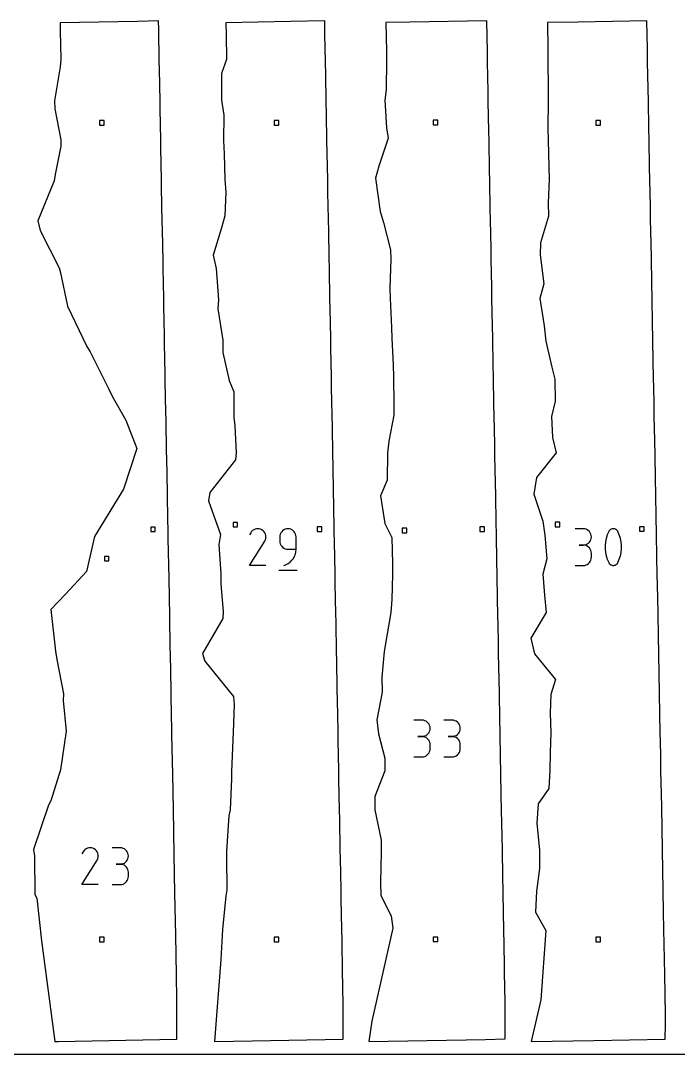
# Model space of a CAD drawing. Extents: x 0 to 24, y 0 to 12.
# Drawn here: x 17.77 to 20.99, y 0 to 5.06 of the extents above; entities that cross this region are included whole.
import ezdxf

# ---------------------------------------------------------------- set-up
doc = ezdxf.new("R2010")
doc.units = 0

msp = doc.modelspace()

# ---------------------------------------------------------------- linework, layer by layer
at = {"layer": 'annotation', "color": 1}
for p, q in [((18.897678, 2.552652), (18.892432, 2.542589)), ((18.901841, 2.558556), (18.897678, 2.552652)), ((18.906836, 2.563483), (18.901841, 2.558556)), ((18.91251, 2.567396), (18.906836, 2.563483)), ((18.918712, 2.570255), (18.91251, 2.567396)), ((18.925291, 2.57202), (18.918712, 2.570255)), ((18.932093, 2.572651), (18.925291, 2.57202)), ((18.938968, 2.57211), (18.932093, 2.572651)), ((18.945762, 2.570357), (18.938968, 2.57211)), ((18.952325, 2.567352), (18.945762, 2.570357)), ((18.958195, 2.563184), (18.952325, 2.567352)), ((18.952325, 2.567352), (18.952325, 2.567352)), ((18.963103, 2.558182), (18.958195, 2.563184)), ((18.967006, 2.5525), (18.963103, 2.558182)), ((18.969859, 2.546291), (18.967006, 2.5525)), ((18.971618, 2.539708), (18.969859, 2.546291)), ((18.972242, 2.532904), (18.971618, 2.539708)), ((18.971685, 2.526034), (18.972242, 2.532904)), ((19.040322, 2.539838), (19.039678, 2.532652)), ((19.039678, 2.532652), (19.039678, 2.51265)), ((19.042181, 2.546604), (19.040322, 2.539838)), ((19.045141, 2.552836), (19.042181, 2.546604)), ((19.049086, 2.558419), (19.045141, 2.552836)), ((19.053904, 2.563242), (19.049086, 2.558419)), ((19.059481, 2.567191), (19.053904, 2.563242)), ((19.065703, 2.570151), (19.059481, 2.567191)), ((19.072455, 2.572011), (19.065703, 2.570151)), ((19.079625, 2.572656), (19.072455, 2.572011)), ((19.08681, 2.572011), (19.079625, 2.572656)), ((19.079625, 2.572656), (19.079625, 2.572656)), ((19.093571, 2.570151), (19.08681, 2.572011)), ((19.099795, 2.567191), (19.093571, 2.570151)), ((19.105369, 2.563242), (19.099795, 2.567191)), ((19.110183, 2.558419), (19.105369, 2.563242)), ((19.114122, 2.552836), (19.110183, 2.558419)), ((19.117076, 2.546604), (19.114122, 2.552836)), ((19.11893, 2.539838), (19.117076, 2.546604)), ((19.119573, 2.532652), (19.11893, 2.539838)), ((19.119573, 2.472657), (19.119573, 2.532652)), ((19.119573, 2.532652), (19.119573, 2.532652)), ((20.524339, 2.572694), (20.484387, 2.572694)), ((20.531524, 2.572049), (20.524339, 2.572694)), ((20.538285, 2.57019), (20.531524, 2.572049)), ((20.54451, 2.567232), (20.538285, 2.57019)), ((20.550085, 2.563289), (20.54451, 2.567232)), ((20.554899, 2.558475), (20.550085, 2.563289)), ((20.558839, 2.552905), (20.554899, 2.558475)), ((20.561793, 2.546693), (20.558839, 2.552905)), ((20.563647, 2.539952), (20.561793, 2.546693)), ((20.56429, 2.532799), (20.563647, 2.539952)), ((20.563647, 2.525611), (20.56429, 2.532799)), ((20.56429, 2.532799), (20.56429, 2.532799)), ((20.642116, 2.542438), (20.636944, 2.52575)), ((20.649013, 2.558657), (20.642116, 2.542438)), ((20.651335, 2.562519), (20.649013, 2.558657)), ((20.649013, 2.558657), (20.649013, 2.558657)), ((20.654229, 2.56581), (20.651335, 2.562519)), ((20.6576, 2.568498), (20.654229, 2.56581)), ((20.661351, 2.570552), (20.6576, 2.568498)), ((20.665386, 2.57194), (20.661351, 2.570552)), ((20.66961, 2.572629), (20.665386, 2.57194)), ((20.673926, 2.572587), (20.66961, 2.572629)), ((20.67824, 2.571784), (20.673926, 2.572587)), ((20.682454, 2.570187), (20.67824, 2.571784)), ((20.684068, 2.56934), (20.682454, 2.570187)), ((20.682454, 2.570187), (20.682454, 2.570187)), ((20.685616, 2.568366), (20.684068, 2.56934)), ((20.687091, 2.567274), (20.685616, 2.568366)), ((20.688487, 2.566071), (20.687091, 2.567274)), ((20.689794, 2.564765), (20.688487, 2.566071)), ((20.691007, 2.563364), (20.689794, 2.564765)), ((20.692116, 2.561876), (20.691007, 2.563364)), ((20.693115, 2.560308), (20.692116, 2.561876)), ((20.693996, 2.558668), (20.693115, 2.560308)), ((20.700926, 2.542416), (20.693996, 2.558668)), ((20.693996, 2.558668), (20.693996, 2.558668)), ((20.706124, 2.525703), (20.700926, 2.542416)), ((18.892319, 2.39276), (18.966145, 2.51161)), ((18.966145, 2.51161), (18.966234, 2.511719)), ((18.966145, 2.51161), (18.966145, 2.51161)), ((18.966234, 2.511719), (18.966318, 2.51183)), ((18.966318, 2.51183), (18.9664, 2.511942)), ((18.9664, 2.511942), (18.966479, 2.512056)), ((18.966479, 2.512056), (18.966556, 2.512175)), ((18.966556, 2.512175), (18.966632, 2.512298)), ((18.966632, 2.512298), (18.966707, 2.512427)), ((18.966707, 2.512427), (18.966781, 2.512562)), ((18.966781, 2.512562), (18.966856, 2.512705)), ((18.966856, 2.512705), (18.969904, 2.519249)), ((18.966856, 2.512705), (18.966856, 2.512705)), ((18.969904, 2.519249), (18.971685, 2.526034)), ((19.039678, 2.51265), (19.039678, 2.51265)), ((19.039678, 2.51265), (19.040322, 2.505463)), ((19.040322, 2.505463), (19.042181, 2.498699)), ((19.042181, 2.498699), (19.045141, 2.492469)), ((19.045141, 2.492469), (19.049086, 2.486887)), ((19.049086, 2.486887), (19.053904, 2.482066)), ((19.053904, 2.482066), (19.059481, 2.478119)), ((20.524339, 2.492791), (20.504335, 2.492791)), ((20.504335, 2.492791), (20.524339, 2.492791)), ((20.524339, 2.492791), (20.531524, 2.493436)), ((20.531524, 2.492146), (20.524339, 2.492791)), ((20.524339, 2.492791), (20.524339, 2.492791)), ((20.531524, 2.493436), (20.538285, 2.495295)), ((20.538285, 2.490287), (20.531524, 2.492146)), ((20.538285, 2.495295), (20.54451, 2.498256)), ((20.54451, 2.487329), (20.538285, 2.490287)), ((20.54451, 2.498256), (20.550085, 2.502205)), ((20.550085, 2.483386), (20.54451, 2.487329)), ((20.550085, 2.502205), (20.554899, 2.507028)), ((20.554899, 2.478572), (20.550085, 2.483386)), ((20.554899, 2.507028), (20.558839, 2.512613)), ((20.558839, 2.512613), (20.561793, 2.518845)), ((20.561793, 2.518845), (20.563647, 2.525611)), ((20.633495, 2.508724), (20.631771, 2.491494)), ((20.631771, 2.491494), (20.631771, 2.474193)), ((20.636944, 2.52575), (20.633495, 2.508724)), ((20.709589, 2.50866), (20.706124, 2.525703)), ((20.711321, 2.491422), (20.709589, 2.50866)), ((20.711321, 2.474121), (20.711321, 2.491422)), ((19.059481, 2.478119), (19.065703, 2.47516)), ((19.065703, 2.47516), (19.072455, 2.473301)), ((19.072455, 2.473301), (19.079625, 2.472657)), ((19.079625, 2.472657), (19.119573, 2.472657)), ((19.106289, 2.427552), (19.111938, 2.437829)), ((19.111938, 2.437829), (19.116107, 2.448869)), ((19.116107, 2.448869), (19.118689, 2.460528)), ((19.118689, 2.460528), (19.119573, 2.472657)), ((20.558839, 2.473002), (20.554899, 2.478572)), ((20.561793, 2.466789), (20.558839, 2.473002)), ((20.563647, 2.460049), (20.561793, 2.466789)), ((20.56429, 2.452895), (20.563647, 2.460049)), ((20.563647, 2.425735), (20.56429, 2.432891)), ((20.56429, 2.432891), (20.56429, 2.452895)), ((20.56429, 2.452895), (20.56429, 2.452895)), ((20.631771, 2.474193), (20.633495, 2.456954)), ((20.633495, 2.456954), (20.636944, 2.43991)), ((20.636944, 2.43991), (20.642116, 2.423194)), ((20.700926, 2.423172), (20.706124, 2.439863)), ((20.706124, 2.439863), (20.709589, 2.45689)), ((20.709589, 2.45689), (20.711321, 2.474121)), ((18.972215, 2.39276), (18.892319, 2.39276)), ((19.059634, 2.392761), (19.071058, 2.397018)), ((19.059634, 2.392761), (19.059634, 2.392761)), ((19.071058, 2.397018), (19.081544, 2.402773)), ((19.081544, 2.402773), (19.090983, 2.409877)), ((19.090983, 2.409877), (19.099268, 2.418186)), ((19.099268, 2.418186), (19.106289, 2.427552)), ((20.484387, 2.392996), (20.524339, 2.392996)), ((20.524339, 2.392996), (20.531524, 2.393641)), ((20.524339, 2.392996), (20.524339, 2.392996)), ((20.531524, 2.393641), (20.538285, 2.395498)), ((20.538285, 2.395498), (20.54451, 2.398455)), ((20.54451, 2.398455), (20.550085, 2.402397)), ((20.550085, 2.402397), (20.554899, 2.40721)), ((20.554899, 2.40721), (20.558839, 2.41278)), ((20.558839, 2.41278), (20.561793, 2.418993)), ((20.561793, 2.418993), (20.563647, 2.425735)), ((20.642116, 2.423194), (20.649013, 2.406939)), ((20.649013, 2.406939), (20.649013, 2.406939)), ((20.649013, 2.406939), (20.649891, 2.405303)), ((20.649891, 2.405303), (20.650883, 2.403742)), ((20.650883, 2.403742), (20.651984, 2.402263)), ((20.651984, 2.402263), (20.65319, 2.400871)), ((20.65319, 2.400871), (20.654498, 2.399569)), ((20.654498, 2.399569), (20.655903, 2.398362)), ((20.655903, 2.398362), (20.6574, 2.397256)), ((20.6574, 2.397256), (20.658986, 2.396255)), ((20.658986, 2.396255), (20.660656, 2.395363)), ((20.660656, 2.395363), (20.660656, 2.395363)), ((20.660656, 2.395363), (20.664838, 2.3938)), ((20.664838, 2.3938), (20.669126, 2.393024)), ((20.669126, 2.393024), (20.673424, 2.393002)), ((20.673424, 2.393002), (20.677636, 2.393704)), ((20.677636, 2.393704), (20.681664, 2.395097)), ((20.681664, 2.395097), (20.68541, 2.397149)), ((20.68541, 2.397149), (20.688779, 2.399831)), ((20.688779, 2.399831), (20.691674, 2.403108)), ((20.691674, 2.403108), (20.693996, 2.406951)), ((20.693996, 2.406951), (20.700926, 2.423172)), ((20.693996, 2.406951), (20.693996, 2.406951)), ((19.034685, 2.370274), (19.124633, 2.370274)), ((19.735641, 1.635718), (19.695688, 1.635718)), ((19.742827, 1.635073), (19.735641, 1.635718)), ((19.749589, 1.633214), (19.742827, 1.635073)), ((19.755813, 1.630256), (19.749589, 1.633214)), ((19.761389, 1.626313), (19.755813, 1.630256)), ((19.766203, 1.621499), (19.761389, 1.626313)), ((19.770143, 1.615928), (19.766203, 1.621499)), ((19.883018, 1.635718), (19.843065, 1.635718)), ((19.890204, 1.635073), (19.883018, 1.635718)), ((19.896966, 1.633214), (19.890204, 1.635073)), ((19.90319, 1.630256), (19.896966, 1.633214)), ((19.908766, 1.626313), (19.90319, 1.630256)), ((19.91358, 1.621499), (19.908766, 1.626313)), ((19.91752, 1.615928), (19.91358, 1.621499)), ((19.761389, 1.565226), (19.766203, 1.57005)), ((19.766203, 1.57005), (19.770143, 1.575634)), ((19.773097, 1.609716), (19.770143, 1.615928)), ((19.770143, 1.575634), (19.773097, 1.581867)), ((19.774952, 1.602975), (19.773097, 1.609716)), ((19.773097, 1.581867), (19.774952, 1.588633)), ((19.775595, 1.595821), (19.774952, 1.602975)), ((19.774952, 1.588633), (19.775595, 1.595821)), ((19.775595, 1.595821), (19.775595, 1.595821)), ((19.908766, 1.565226), (19.91358, 1.57005)), ((19.91358, 1.57005), (19.91752, 1.575634)), ((19.920474, 1.609716), (19.91752, 1.615928)), ((19.91752, 1.575634), (19.920474, 1.581867)), ((19.922329, 1.602975), (19.920474, 1.609716)), ((19.920474, 1.581867), (19.922329, 1.588633)), ((19.922972, 1.595821), (19.922329, 1.602975)), ((19.922329, 1.588633), (19.922972, 1.595821)), ((19.922972, 1.595821), (19.922972, 1.595821)), ((19.735641, 1.555811), (19.715636, 1.555811)), ((19.715636, 1.555811), (19.735641, 1.555811)), ((19.735641, 1.555811), (19.742827, 1.556456)), ((19.742827, 1.555166), (19.735641, 1.555811)), ((19.735641, 1.555811), (19.735641, 1.555811)), ((19.742827, 1.556456), (19.749589, 1.558316)), ((19.749589, 1.553307), (19.742827, 1.555166)), ((19.749589, 1.558316), (19.755813, 1.561277)), ((19.755813, 1.550349), (19.749589, 1.553307)), ((19.755813, 1.561277), (19.761389, 1.565226)), ((19.761389, 1.546406), (19.755813, 1.550349)), ((19.766203, 1.541592), (19.761389, 1.546406)), ((19.770143, 1.536021), (19.766203, 1.541592)), ((19.773097, 1.529809), (19.770143, 1.536021)), ((19.774952, 1.523068), (19.773097, 1.529809)), ((19.775595, 1.515914), (19.774952, 1.523068)), ((19.883018, 1.555811), (19.863013, 1.555811)), ((19.863013, 1.555811), (19.883018, 1.555811)), ((19.883018, 1.555811), (19.890204, 1.556456)), ((19.890204, 1.555166), (19.883018, 1.555811)), ((19.883018, 1.555811), (19.883018, 1.555811)), ((19.890204, 1.556456), (19.896966, 1.558316)), ((19.896966, 1.553307), (19.890204, 1.555166)), ((19.896966, 1.558316), (19.90319, 1.561277)), ((19.90319, 1.550349), (19.896966, 1.553307)), ((19.90319, 1.561277), (19.908766, 1.565226)), ((19.908766, 1.546406), (19.90319, 1.550349)), ((19.91358, 1.541592), (19.908766, 1.546406)), ((19.91752, 1.536021), (19.91358, 1.541592)), ((19.920474, 1.529809), (19.91752, 1.536021)), ((19.922329, 1.523068), (19.920474, 1.529809)), ((19.922972, 1.515914), (19.922329, 1.523068)), ((19.761389, 1.465414), (19.766203, 1.470227)), ((19.766203, 1.470227), (19.770143, 1.475797)), ((19.770143, 1.475797), (19.773097, 1.48201)), ((19.773097, 1.48201), (19.774952, 1.488752)), ((19.774952, 1.488752), (19.775595, 1.495909)), ((19.775595, 1.495909), (19.775595, 1.515914)), ((19.775595, 1.515914), (19.775595, 1.515914)), ((19.908766, 1.465414), (19.91358, 1.470227)), ((19.91358, 1.470227), (19.91752, 1.475797)), ((19.91752, 1.475797), (19.920474, 1.48201)), ((19.920474, 1.48201), (19.922329, 1.488752)), ((19.922329, 1.488752), (19.922972, 1.495909)), ((19.922972, 1.495909), (19.922972, 1.515914)), ((19.922972, 1.515914), (19.922972, 1.515914)), ((19.695688, 1.456012), (19.735641, 1.456012)), ((19.735641, 1.456012), (19.742827, 1.456657)), ((19.735641, 1.456012), (19.735641, 1.456012)), ((19.742827, 1.456657), (19.749589, 1.458515)), ((19.749589, 1.458515), (19.755813, 1.461472)), ((19.755813, 1.461472), (19.761389, 1.465414)), ((19.843065, 1.456012), (19.883018, 1.456012)), ((19.883018, 1.456012), (19.890204, 1.456657)), ((19.883018, 1.456012), (19.883018, 1.456012)), ((19.890204, 1.456657), (19.896966, 1.458515)), ((19.896966, 1.458515), (19.90319, 1.461472)), ((19.90319, 1.461472), (19.908766, 1.465414)), ((18.077318, 0.990952), (18.072073, 0.98089)), ((18.08148, 0.996855), (18.077318, 0.990952)), ((18.086475, 1.001782), (18.08148, 0.996855)), ((18.092148, 1.005694), (18.086475, 1.001782)), ((18.09835, 1.008553), (18.092148, 1.005694)), ((18.104927, 1.010317), (18.09835, 1.008553)), ((18.111729, 1.010949), (18.104927, 1.010317)), ((18.118603, 1.010408), (18.111729, 1.010949)), ((18.125396, 1.008655), (18.118603, 1.010408)), ((18.131959, 1.00565), (18.125396, 1.008655)), ((18.137828, 1.001482), (18.131959, 1.00565)), ((18.131959, 1.00565), (18.131959, 1.00565)), ((18.142735, 0.996481), (18.137828, 1.001482)), ((18.146637, 0.990799), (18.142735, 0.996481)), ((18.14949, 0.984591), (18.146637, 0.990799)), ((18.151249, 0.978009), (18.14949, 0.984591)), ((18.149535, 0.957553), (18.151316, 0.964337)), ((18.151873, 0.971206), (18.151249, 0.978009)), ((18.151316, 0.964337), (18.151873, 0.971206)), ((18.259254, 1.010744), (18.219311, 1.010744)), ((18.266438, 1.0101), (18.259254, 1.010744)), ((18.273198, 1.008241), (18.266438, 1.0101)), ((18.279421, 1.005284), (18.273198, 1.008241)), ((18.284995, 1.001342), (18.279421, 1.005284)), ((18.289808, 0.996529), (18.284995, 1.001342)), ((18.293747, 0.99096), (18.289808, 0.996529)), ((18.2967, 0.984749), (18.293747, 0.99096)), ((18.298554, 0.97801), (18.2967, 0.984749)), ((18.2967, 0.956907), (18.298554, 0.963672)), ((18.299197, 0.970858), (18.298554, 0.97801)), ((18.298554, 0.963672), (18.299197, 0.970858)), ((18.299197, 0.970858), (18.299197, 0.970858)), ((18.07196, 0.831079), (18.145777, 0.949915)), ((18.145777, 0.949915), (18.145865, 0.950024)), ((18.145777, 0.949915), (18.145777, 0.949915)), ((18.145865, 0.950024), (18.14595, 0.950134)), ((18.14595, 0.950134), (18.146031, 0.950246)), ((18.146031, 0.950246), (18.14611, 0.950361)), ((18.14611, 0.950361), (18.146187, 0.95048)), ((18.146187, 0.95048), (18.146263, 0.950603)), ((18.146263, 0.950603), (18.146338, 0.950731)), ((18.146338, 0.950731), (18.146413, 0.950867)), ((18.146413, 0.950867), (18.146488, 0.951009)), ((18.146488, 0.951009), (18.149535, 0.957553)), ((18.146488, 0.951009), (18.146488, 0.951009)), ((18.259254, 0.930859), (18.239255, 0.930859)), ((18.239255, 0.930859), (18.259254, 0.930859)), ((18.259254, 0.930859), (18.266438, 0.931504)), ((18.266438, 0.930214), (18.259254, 0.930859)), ((18.259254, 0.930859), (18.259254, 0.930859)), ((18.266438, 0.931504), (18.273198, 0.933363)), ((18.273198, 0.928356), (18.266438, 0.930214)), ((18.273198, 0.933363), (18.279421, 0.936323)), ((18.279421, 0.925398), (18.273198, 0.928356)), ((18.279421, 0.936323), (18.284995, 0.940271)), ((18.284995, 0.921456), (18.279421, 0.925398)), ((18.284995, 0.940271), (18.289808, 0.945093)), ((18.289808, 0.916643), (18.284995, 0.921456)), ((18.289808, 0.945093), (18.293747, 0.950677)), ((18.293747, 0.911074), (18.289808, 0.916643)), ((18.293747, 0.950677), (18.2967, 0.956907)), ((18.2967, 0.904863), (18.293747, 0.911074)), ((18.298554, 0.898124), (18.2967, 0.904863)), ((18.2967, 0.857077), (18.298554, 0.863817)), ((18.299197, 0.890972), (18.298554, 0.898124)), ((18.298554, 0.863817), (18.299197, 0.870973)), ((18.299197, 0.870973), (18.299197, 0.890972)), ((18.299197, 0.890972), (18.299197, 0.890972)), ((18.151846, 0.831079), (18.07196, 0.831079)), ((18.219311, 0.831086), (18.259254, 0.831086)), ((18.259254, 0.831086), (18.266438, 0.831731)), ((18.259254, 0.831086), (18.259254, 0.831086)), ((18.266438, 0.831731), (18.273198, 0.833588)), ((18.273198, 0.833588), (18.279421, 0.836544)), ((18.279421, 0.836544), (18.284995, 0.840485)), ((18.284995, 0.840485), (18.289808, 0.845297)), ((18.289808, 0.845297), (18.293747, 0.850866)), ((18.293747, 0.850866), (18.2967, 0.857077))]:
    msp.add_line(p, q, dxfattribs=at)
at = {"layer": 'boundary', "color": 5}
for p, q in [((20.052432, 5.059782), (19.676561, 5.05271)), ((20.055295, 4.907396), (20.052432, 5.059782)), ((18.343653, 5.056525), (17.965309, 5.049406)), ((17.965309, 5.049406), (17.965972, 5.010499)), ((17.965972, 5.010499), (17.969253, 4.871471)), ((18.446539, 5.058461), (18.343653, 5.056525)), ((18.447322, 5.016762), (18.446539, 5.058461)), ((18.450247, 4.861135), (18.447322, 5.016762)), ((19.093037, 5.055941), (18.775671, 5.04997)), ((18.775671, 5.04997), (18.77677, 4.990231)), ((19.259639, 5.059076), (19.093037, 5.055941)), ((19.260905, 4.991722), (19.259639, 5.059076)), ((19.676561, 5.05271), (19.558685, 5.050492)), ((19.558685, 5.050492), (19.561159, 4.908632)), ((20.499631, 5.053239), (20.349381, 5.050412)), ((20.349381, 5.050412), (20.351248, 4.922011)), ((20.835935, 5.059567), (20.499631, 5.053239)), ((20.838535, 4.921186), (20.835935, 5.059567)), ((18.77677, 4.990231), (18.778522, 4.869575)), ((19.263406, 4.858623), (19.260905, 4.991722)), ((19.561159, 4.908632), (19.562031, 4.864714)), ((20.351248, 4.922011), (20.35196, 4.86572)), ((20.839715, 4.858386), (20.838535, 4.921186)), ((17.969253, 4.871471), (17.966121, 4.83462)), ((18.450999, 4.821106), (18.450247, 4.861135)), ((18.778522, 4.869575), (18.754719, 4.800901)), ((19.264626, 4.793685), (19.263406, 4.858623)), ((19.562031, 4.864714), (19.560608, 4.721648)), ((20.05625, 4.856576), (20.055295, 4.907396)), ((20.35196, 4.86572), (20.352578, 4.723962)), ((20.842192, 4.72656), (20.839715, 4.858386)), ((17.966121, 4.83462), (17.937576, 4.667235)), ((18.45392, 4.66564), (18.450999, 4.821106)), ((20.058951, 4.712862), (20.05625, 4.856576)), ((18.754719, 4.800901), (18.754195, 4.670821)), ((19.267065, 4.663899), (19.264626, 4.793685)), ((19.560608, 4.721648), (19.5541, 4.670122)), ((20.059886, 4.663109), (20.058951, 4.712862)), ((20.352578, 4.723962), (20.353514, 4.669064)), ((20.843337, 4.66563), (20.842192, 4.72656)), ((17.937576, 4.667235), (17.938985, 4.628034)), ((18.454624, 4.628208), (18.45392, 4.66564)), ((18.754195, 4.670821), (18.766181, 4.597174)), ((19.268221, 4.602366), (19.267065, 4.663899)), ((19.5541, 4.670122), (19.561774, 4.535749)), ((20.062552, 4.521197), (20.059886, 4.663109)), ((20.353514, 4.669064), (20.352001, 4.534141)), ((20.845796, 4.534763), (20.843337, 4.66563)), ((17.938985, 4.628034), (17.969238, 4.476865)), ((18.457495, 4.475402), (18.454624, 4.628208)), ((18.766181, 4.597174), (18.765249, 4.47302)), ((19.270675, 4.471785), (19.268221, 4.602366)), ((19.561774, 4.535749), (19.570184, 4.484951)), ((20.063484, 4.471612), (20.062552, 4.521197)), ((20.352001, 4.534141), (20.353122, 4.475272)), ((20.846962, 4.472744), (20.845796, 4.534763)), ((17.969238, 4.476865), (17.968742, 4.445114)), ((18.458204, 4.437691), (18.457495, 4.475402)), ((18.765249, 4.47302), (18.767677, 4.407624)), ((19.271824, 4.410648), (19.270675, 4.471785)), ((19.570184, 4.484951), (19.52521, 4.34775)), ((20.066186, 4.327845), (20.063484, 4.471612)), ((20.353122, 4.475272), (20.356841, 4.34288)), ((20.849395, 4.343262), (20.846962, 4.472744)), ((17.968742, 4.445114), (17.941459, 4.307453)), ((18.461125, 4.282261), (18.458204, 4.437691)), ((18.767677, 4.407624), (18.77142, 4.282007)), ((19.274288, 4.279533), (19.271824, 4.410648)), ((17.941459, 4.307453), (17.936064, 4.27588)), ((19.52521, 4.34775), (19.508602, 4.289089)), ((20.067205, 4.27363), (20.066186, 4.327845)), ((20.356841, 4.34288), (20.358344, 4.28398)), ((20.850577, 4.280387), (20.849395, 4.343262)), ((17.936064, 4.27588), (17.856409, 4.079629)), ((18.46185, 4.243666), (18.461125, 4.282261)), ((18.77142, 4.282007), (18.776581, 4.220153)), ((19.275419, 4.219314), (19.274288, 4.279533)), ((19.508602, 4.289089), (19.530317, 4.125518)), ((20.069785, 4.136317), (20.067205, 4.27363)), ((20.358344, 4.28398), (20.353269, 4.167657)), ((20.852976, 4.152714), (20.850577, 4.280387)), ((18.465025, 4.074696), (18.46185, 4.243666)), ((18.776581, 4.220153), (18.771559, 4.104497)), ((19.277882, 4.088275), (19.275419, 4.219314)), ((20.353269, 4.167657), (20.354656, 4.102235)), ((20.854184, 4.088417), (20.852976, 4.152714)), ((18.771559, 4.104497), (18.754793, 4.044923)), ((19.530317, 4.125518), (19.547952, 4.072625)), ((20.070767, 4.084065), (20.069785, 4.136317)), ((20.354656, 4.102235), (20.314723, 3.97164)), ((17.856409, 4.079629), (17.867638, 4.032078)), ((18.465762, 4.035486), (18.465025, 4.074696)), ((19.278984, 4.029608), (19.277882, 4.088275)), ((19.547952, 4.072625), (19.581392, 3.93838)), ((20.073346, 3.946823), (20.070767, 4.084065)), ((20.856459, 3.967342), (20.854184, 4.088417)), ((17.867638, 4.032078), (17.960529, 3.850279)), ((18.468679, 3.880254), (18.465762, 4.035486)), ((18.754793, 4.044923), (18.714395, 3.91158)), ((19.28142, 3.9), (19.278984, 4.029608)), ((20.074334, 3.89423), (20.073346, 3.946823)), ((20.314723, 3.97164), (20.31444, 3.91276)), ((20.857708, 3.900866), (20.856459, 3.967342)), ((18.714395, 3.91158), (18.728447, 3.846845)), ((19.282459, 3.844696), (19.28142, 3.9)), ((19.581392, 3.93838), (19.582507, 3.891952)), ((20.31444, 3.91276), (20.33135, 3.770891)), ((20.86011, 3.773061), (20.857708, 3.900866)), ((17.960529, 3.850279), (17.967106, 3.825216)), ((18.469258, 3.849417), (18.468679, 3.880254)), ((18.472082, 3.699172), (18.469258, 3.849417)), ((18.728447, 3.846845), (18.74046, 3.693523)), ((19.582507, 3.891952), (19.577932, 3.750718)), ((20.076956, 3.754708), (20.074334, 3.89423)), ((17.967106, 3.825216), (18.000635, 3.661891)), ((19.285225, 3.697511), (19.282459, 3.844696)), ((19.577932, 3.750718), (19.579329, 3.700662)), ((20.077966, 3.700955), (20.076956, 3.754708)), ((20.33135, 3.770891), (20.312928, 3.700022)), ((20.861526, 3.697712), (20.86011, 3.773061)), ((18.472706, 3.665959), (18.472082, 3.699172)), ((19.286106, 3.650621), (19.285225, 3.697511)), ((19.579329, 3.700662), (19.587072, 3.557309)), ((20.080549, 3.563509), (20.077966, 3.700955)), ((20.312928, 3.700022), (20.333214, 3.56637)), ((20.863788, 3.577333), (20.861526, 3.697712)), ((18.000635, 3.661891), (18.095314, 3.464787)), ((18.475543, 3.514967), (18.472706, 3.665959)), ((18.74046, 3.693523), (18.737478, 3.648758)), ((18.737478, 3.648758), (18.760408, 3.495622)), ((19.288822, 3.506081), (19.286106, 3.650621)), ((19.587072, 3.557309), (19.588681, 3.50456)), ((20.081573, 3.509002), (20.080549, 3.563509)), ((20.333214, 3.56637), (20.341021, 3.490601)), ((20.865152, 3.50473), (20.863788, 3.577333)), ((18.476194, 3.480333), (18.475543, 3.514967)), ((18.760408, 3.495622), (18.760722, 3.436096)), ((19.289785, 3.454829), (19.288822, 3.506081)), ((19.588681, 3.50456), (19.59531, 3.374406)), ((20.084142, 3.372292), (20.081573, 3.509002)), ((20.867415, 3.384301), (20.865152, 3.50473)), ((18.095314, 3.464787), (18.112456, 3.439085)), ((18.479031, 3.329364), (18.476194, 3.480333)), ((19.292333, 3.319233), (19.289785, 3.454829)), ((20.341021, 3.490601), (20.370627, 3.364117)), ((18.112456, 3.439085), (18.204098, 3.255944)), ((18.760722, 3.436096), (18.791767, 3.299212)), ((19.59531, 3.374406), (19.596254, 3.314989)), ((20.085181, 3.317), (20.084142, 3.372292)), ((20.370627, 3.364117), (20.385368, 3.305458)), ((20.868649, 3.31865), (20.867415, 3.384301)), ((18.479685, 3.294564), (18.479031, 3.329364)), ((18.482563, 3.141399), (18.479685, 3.294564)), ((18.791767, 3.299212), (18.814508, 3.242943)), ((19.293379, 3.263573), (19.292333, 3.319233)), ((19.596254, 3.314989), (19.597531, 3.182955)), ((20.087744, 3.180631), (20.085181, 3.317)), ((20.385368, 3.305458), (20.386398, 3.197678)), ((20.870987, 3.194227), (20.868649, 3.31865)), ((18.204098, 3.255944), (18.21943, 3.221487)), ((18.814508, 3.242943), (18.815388, 3.117366)), ((19.295938, 3.127423), (19.293379, 3.263573)), ((18.21943, 3.221487), (18.286946, 3.104916)), ((20.386398, 3.197678), (20.369445, 3.122143)), ((20.872294, 3.124691), (20.870987, 3.194227)), ((18.483188, 3.108147), (18.482563, 3.141399)), ((19.597531, 3.182955), (19.597819, 3.128216)), ((20.088803, 3.124266), (20.087744, 3.180631)), ((18.286946, 3.104916), (18.340012, 2.96613)), ((18.486184, 2.948703), (18.483188, 3.108147)), ((18.815388, 3.117366), (18.819118, 3.076332)), ((19.296968, 3.072572), (19.295938, 3.127423)), ((19.597819, 3.128216), (19.573955, 3.001656)), ((20.091364, 2.987995), (20.088803, 3.124266)), ((20.369445, 3.122143), (20.374909, 3.019777)), ((20.874562, 3.004002), (20.872294, 3.124691)), ((18.819118, 3.076332), (18.826591, 2.944793)), ((19.299526, 2.93647), (19.296968, 3.072572)), ((19.573955, 3.001656), (19.567404, 2.942886)), ((20.092475, 2.928868), (20.091364, 2.987995)), ((20.374909, 3.019777), (20.39136, 2.944345)), ((20.875871, 2.934355), (20.874562, 3.004002)), ((18.340012, 2.96613), (18.275756, 2.766767)), ((18.486752, 2.918516), (18.486184, 2.948703)), ((18.826591, 2.944793), (18.822417, 2.910103)), ((19.300512, 2.88402), (19.299526, 2.93647)), ((19.567404, 2.942886), (19.565788, 2.809957)), ((20.39136, 2.944345), (20.296445, 2.823378)), ((18.489911, 2.750363), (18.486752, 2.918516)), ((18.822417, 2.910103), (18.69748, 2.749457)), ((20.094947, 2.797337), (20.092475, 2.928868)), ((20.878111, 2.815147), (20.875871, 2.934355)), ((19.303128, 2.744784), (19.300512, 2.88402)), ((19.565788, 2.809957), (19.532082, 2.734653)), ((20.096139, 2.733858), (20.094947, 2.797337)), ((20.296445, 2.823378), (20.282197, 2.742714)), ((20.87949, 2.741764), (20.878111, 2.815147)), ((18.275756, 2.766767), (18.13311, 2.534416)), ((18.49042, 2.723304), (18.489911, 2.750363)), ((18.69748, 2.749457), (18.691255, 2.71)), ((19.304021, 2.697273), (19.303128, 2.744784)), ((19.532082, 2.734653), (19.553671, 2.597989)), ((20.098584, 2.603744), (20.096139, 2.733858)), ((20.282197, 2.742714), (20.327007, 2.610372)), ((20.881627, 2.628038), (20.87949, 2.741764)), ((18.493713, 2.54804), (18.49042, 2.723304)), ((18.691255, 2.71), (18.750144, 2.544037)), ((19.30668, 2.555794), (19.304021, 2.697273)), ((19.553671, 2.597989), (19.58761, 2.529608)), ((20.099691, 2.544835), (20.098584, 2.603744)), ((20.327007, 2.610372), (20.337041, 2.541094)), ((20.883059, 2.551843), (20.881627, 2.628038)), ((18.13311, 2.534416), (18.094408, 2.363787)), ((18.494165, 2.524011), (18.493713, 2.54804)), ((18.750144, 2.544037), (18.740841, 2.496039)), ((19.307573, 2.508261), (19.30668, 2.555794)), ((20.102167, 2.413103), (20.099691, 2.544835)), ((20.337041, 2.541094), (20.345929, 2.425385)), ((20.885337, 2.430582), (20.883059, 2.551843)), ((18.497802, 2.330469), (18.494165, 2.524011)), ((18.740841, 2.496039), (18.751704, 2.3514)), ((19.310479, 2.353631), (19.307573, 2.508261)), ((19.58761, 2.529608), (19.591115, 2.400413)), ((20.886819, 2.351736), (20.885337, 2.430582)), ((19.591115, 2.400413), (19.591434, 2.348486)), ((20.103314, 2.352084), (20.102167, 2.413103)), ((20.345929, 2.425385), (20.326423, 2.351096)), ((18.094408, 2.363787), (17.992013, 2.252137)), ((18.501292, 2.144742), (18.497802, 2.330469)), ((18.751704, 2.3514), (18.751633, 2.302125)), ((19.311389, 2.305157), (19.310479, 2.353631)), ((19.591434, 2.348486), (19.587853, 2.22565)), ((20.105774, 2.221145), (20.103314, 2.352084)), ((20.326423, 2.351096), (20.334779, 2.247367)), ((20.888997, 2.235819), (20.886819, 2.351736)), ((18.751633, 2.302125), (18.763043, 2.168119)), ((19.314186, 2.156318), (19.311389, 2.305157)), ((17.992013, 2.252137), (17.919331, 2.176883)), ((20.334779, 2.247367), (20.34271, 2.163452)), ((20.890468, 2.157549), (20.888997, 2.235819)), ((17.919331, 2.176883), (17.941755, 1.972964)), ((19.587853, 2.22565), (19.583601, 2.163544)), ((20.106953, 2.158415), (20.105774, 2.221145)), ((18.504205, 1.989741), (18.501292, 2.144742)), ((18.761917, 2.132745), (18.661556, 1.962662)), ((18.763043, 2.168119), (18.761917, 2.132745)), ((19.314933, 2.116569), (19.314186, 2.156318)), ((19.583601, 2.163544), (19.564072, 2.048226)), ((20.109406, 2.027867), (20.106953, 2.158415)), ((20.34271, 2.163452), (20.268326, 2.037039)), ((20.892553, 2.046574), (20.890468, 2.157549)), ((19.317809, 1.963557), (19.314933, 2.116569)), ((19.564072, 2.048226), (19.550847, 1.971636)), ((20.110641, 1.96216), (20.109406, 2.027867)), ((20.268326, 2.037039), (20.285308, 1.960185)), ((20.894102, 1.964194), (20.892553, 2.046574)), ((18.504773, 1.959522), (18.504205, 1.989741)), ((17.941755, 1.972964), (17.949523, 1.931952)), ((17.949523, 1.931952), (17.982071, 1.763968)), ((18.508063, 1.784404), (18.504773, 1.959522)), ((18.661556, 1.962662), (18.673533, 1.923751)), ((18.673533, 1.923751), (18.813816, 1.752248)), ((19.318399, 1.932121), (19.317809, 1.963557)), ((19.321189, 1.783661), (19.318399, 1.932121)), ((19.550847, 1.971636), (19.538819, 1.845917)), ((20.113036, 1.834713), (20.110641, 1.96216)), ((20.285308, 1.960185), (20.38801, 1.834818)), ((20.896149, 1.855247), (20.894102, 1.964194)), ((19.538819, 1.845917), (19.540078, 1.772674)), ((20.114286, 1.768155), (20.113036, 1.834713)), ((20.38801, 1.834818), (20.366246, 1.760761)), ((20.897644, 1.775696), (20.896149, 1.855247)), ((18.508687, 1.75119), (18.508063, 1.784404)), ((19.322125, 1.733873), (19.321189, 1.783661)), ((19.540078, 1.772674), (19.515365, 1.63714)), ((20.899838, 1.65894), (20.897644, 1.775696)), ((17.982071, 1.763968), (17.980665, 1.732046)), ((17.980665, 1.732046), (17.99435, 1.581511)), ((18.511814, 1.584787), (18.508687, 1.75119)), ((18.813816, 1.752248), (18.816405, 1.712199)), ((19.32494, 1.584046), (19.322125, 1.733873)), ((20.116659, 1.641922), (20.114286, 1.768155)), ((20.366246, 1.760761), (20.362755, 1.67021)), ((18.816405, 1.712199), (18.812427, 1.576513)), ((20.362755, 1.67021), (20.366625, 1.575647)), ((19.515365, 1.63714), (19.522552, 1.569376)), ((20.117936, 1.573967), (20.116659, 1.641922)), ((20.901299, 1.581153), (20.899838, 1.65894)), ((17.99435, 1.581511), (17.966516, 1.393112)), ((18.512239, 1.562216), (18.511814, 1.584787)), ((18.812427, 1.576513), (18.810432, 1.540204)), ((19.325833, 1.536562), (19.32494, 1.584046)), ((19.522552, 1.569376), (19.553382, 1.449092)), ((20.120239, 1.451407), (20.117936, 1.573967)), ((20.366625, 1.575647), (20.362457, 1.476294)), ((20.903447, 1.466894), (20.901299, 1.581153)), ((18.515817, 1.371793), (18.512239, 1.562216)), ((18.810432, 1.540204), (18.803975, 1.384964)), ((19.328591, 1.389741), (19.325833, 1.536562)), ((20.362457, 1.476294), (20.361521, 1.391755)), ((19.553382, 1.449092), (19.553189, 1.38776)), ((20.121525, 1.382945), (20.120239, 1.451407)), ((20.90494, 1.387434), (20.903447, 1.466894)), ((17.966516, 1.393112), (17.920317, 1.240633)), ((18.519085, 1.197898), (18.515817, 1.371793)), ((18.803975, 1.384964), (18.802883, 1.3486)), ((19.329454, 1.34386), (19.328591, 1.389741)), ((19.553189, 1.38776), (19.504174, 1.261453)), ((20.123707, 1.266846), (20.121525, 1.382945)), ((20.361521, 1.391755), (20.356718, 1.301621)), ((20.907044, 1.275472), (20.90494, 1.387434)), ((18.802883, 1.3486), (18.796247, 1.197396)), ((19.332241, 1.195548), (19.329454, 1.34386)), ((20.125064, 1.194641), (20.123707, 1.266846)), ((20.356718, 1.301621), (20.30359, 1.226082)), ((20.908272, 1.210137), (20.907044, 1.275472)), ((17.908313, 1.219869), (17.834632, 1.002063)), ((17.920317, 1.240633), (17.908313, 1.219869)), ((19.504174, 1.261453), (19.504506, 1.196801)), ((20.30359, 1.226082), (20.298204, 1.130867)), ((18.52321, 0.978378), (18.519085, 1.197898)), ((18.790412, 1.168185), (18.779709, 0.994668)), ((18.796247, 1.197396), (18.790412, 1.168185)), ((19.333075, 1.151174), (19.332241, 1.195548)), ((19.504506, 1.196801), (19.535462, 1.047838)), ((20.127446, 1.067843), (20.125064, 1.194641)), ((20.91026, 1.104341), (20.908272, 1.210137)), ((19.335899, 1.000862), (19.333075, 1.151174)), ((20.298204, 1.130867), (20.310741, 1.000175)), ((20.128741, 0.998974), (20.127446, 1.067843)), ((20.912147, 1.003922), (20.91026, 1.104341)), ((19.535462, 1.047838), (19.53607, 0.991364)), ((17.834632, 1.002063), (17.839944, 0.97047)), ((17.839944, 0.97047), (17.841039, 0.782709)), ((18.526812, 0.786666), (18.52321, 0.978378)), ((18.779709, 0.994668), (18.779574, 0.965091)), ((18.779574, 0.965091), (18.779943, 0.805099)), ((19.336689, 0.958834), (19.335899, 1.000862)), ((19.53607, 0.991364), (19.532222, 0.841712)), ((20.131154, 0.870568), (20.128741, 0.998974)), ((20.310741, 1.000175), (20.310573, 0.910034)), ((20.914138, 0.89794), (20.912147, 1.003922)), ((19.339515, 0.808439), (19.336689, 0.958834)), ((20.132515, 0.798117), (20.131154, 0.870568)), ((20.310573, 0.910034), (20.295848, 0.799019)), ((20.915869, 0.80583), (20.914138, 0.89794)), ((19.532222, 0.841712), (19.533621, 0.777551)), ((17.841039, 0.782709), (17.851826, 0.764089)), ((17.851826, 0.764089), (17.873753, 0.55544)), ((18.530646, 0.582673), (18.526812, 0.786666)), ((18.776199, 0.776637), (18.759757, 0.611611)), ((18.779943, 0.805099), (18.776199, 0.776637)), ((19.340375, 0.762666), (19.339515, 0.808439)), ((19.34324, 0.610228), (19.340375, 0.762666)), ((19.533621, 0.777551), (19.584898, 0.677148)), ((20.134611, 0.686598), (20.132515, 0.798117)), ((20.295848, 0.799019), (20.29137, 0.69618)), ((20.917939, 0.695698), (20.915869, 0.80583)), ((19.584898, 0.677148), (19.592141, 0.616898)), ((20.135935, 0.616135), (20.134611, 0.686598)), ((20.29137, 0.69618), (20.340774, 0.605963)), ((20.919517, 0.611718), (20.917939, 0.695698)), ((18.759757, 0.611611), (18.750874, 0.464347)), ((19.344219, 0.558129), (19.34324, 0.610228)), ((19.592141, 0.616898), (19.490791, 0.162493)), ((20.139207, 0.442006), (20.135935, 0.616135)), ((20.922222, 0.467761), (20.919517, 0.611718)), ((18.534291, 0.388681), (18.530646, 0.582673)), ((19.347215, 0.398679), (19.344219, 0.558129)), ((20.340774, 0.605963), (20.316718, 0.266188)), ((17.873753, 0.55544), (17.939753, 0.0625)), ((18.750874, 0.464347), (18.720156, 0.0625)), ((20.923698, 0.389197), (20.922222, 0.467761)), ((20.139988, 0.400449), (20.139207, 0.442006)), ((18.536556, 0.268147), (18.534291, 0.388681)), ((19.348289, 0.341547), (19.347215, 0.398679)), ((20.142727, 0.254691), (20.139988, 0.400449)), ((20.925465, 0.295204), (20.923698, 0.389197)), ((19.350379, 0.23032), (19.348289, 0.341547)), ((18.536461, 0.096152), (18.536556, 0.268147)), ((20.143326, 0.222812), (20.142727, 0.254691)), ((20.316718, 0.266188), (20.27034, 0.0625)), ((20.927414, 0.191455), (20.925465, 0.295204)), ((19.349705, 0.101087), (19.350379, 0.23032)), ((20.14312, 0.199049), (20.143326, 0.222812)), ((19.490791, 0.162493), (19.475379, 0.0625)), ((20.142318, 0.075048), (20.14312, 0.199049)), ((20.926208, 0.150015), (20.927414, 0.191455)), ((20.925821, 0.074833), (20.926208, 0.150015)), ((17.939753, 0.0625), (17.955748, 0.062801)), ((17.955748, 0.062801), (18.536425, 0.073727)), ((18.536425, 0.073727), (18.536461, 0.096152)), ((18.720156, 0.0625), (18.906248, 0.066001)), ((18.906248, 0.066001), (19.349525, 0.074342)), ((19.349525, 0.074342), (19.349705, 0.101087)), ((19.475379, 0.0625), (20.046346, 0.073243)), ((20.046346, 0.073243), (20.142318, 0.075048)), ((20.27034, 0.0625), (20.576206, 0.068255)), ((20.576206, 0.068255), (20.925821, 0.074833))]:
    msp.add_line(p, q, dxfattribs=at)
at = {"layer": 'frame', "color": 5}
msp.add_line((0, 0), (24, 0), dxfattribs=at)
at = {"layer": 'hole', "color": 5}
for p, q in [((18.179853, 4.570935), (18.157353, 4.570935)), ((18.157353, 4.570935), (18.157353, 4.548435)), ((18.179853, 4.548435), (18.179853, 4.570935)), ((19.035036, 4.571518), (19.012536, 4.571518)), ((19.012536, 4.571518), (19.012536, 4.549018)), ((19.035036, 4.549018), (19.035036, 4.571518)), ((19.812455, 4.572166), (19.789955, 4.572166)), ((19.789955, 4.572166), (19.789955, 4.549666)), ((19.812455, 4.549666), (19.812455, 4.572166)), ((20.60912, 4.57111), (20.58662, 4.57111)), ((20.58662, 4.57111), (20.58662, 4.54861)), ((20.60912, 4.54861), (20.60912, 4.57111)), ((18.157353, 4.548435), (18.179853, 4.548435)), ((19.012536, 4.549018), (19.035036, 4.549018)), ((19.789955, 4.549666), (19.812455, 4.549666)), ((20.58662, 4.54861), (20.60912, 4.54861)), ((18.430739, 2.581105), (18.408239, 2.581105)), ((18.408239, 2.581105), (18.408239, 2.558605)), ((18.430739, 2.558605), (18.430739, 2.581105)), ((18.833616, 2.603973), (18.811116, 2.603973)), ((18.811116, 2.603973), (18.811116, 2.581473)), ((18.811116, 2.581473), (18.833616, 2.581473)), ((18.833616, 2.581473), (18.833616, 2.603973)), ((19.245872, 2.581413), (19.223372, 2.581413)), ((19.223372, 2.581413), (19.223372, 2.558913)), ((19.245872, 2.558913), (19.245872, 2.581413)), ((20.040906, 2.581766), (20.018406, 2.581766)), ((20.018406, 2.581766), (20.018406, 2.559266)), ((20.040906, 2.559266), (20.040906, 2.581766)), ((20.410311, 2.605359), (20.387811, 2.605359)), ((20.387811, 2.605359), (20.387811, 2.582859)), ((20.387811, 2.582859), (20.410311, 2.582859)), ((20.410311, 2.582859), (20.410311, 2.605359)), ((20.822567, 2.582799), (20.800067, 2.582799)), ((20.800067, 2.582799), (20.800067, 2.560299)), ((20.822567, 2.560299), (20.822567, 2.582799)), ((18.408239, 2.558605), (18.430739, 2.558605)), ((19.223372, 2.558913), (19.245872, 2.558913)), ((19.661697, 2.574878), (19.639197, 2.574878)), ((19.639197, 2.574878), (19.639197, 2.552378)), ((19.639197, 2.552378), (19.661697, 2.552378)), ((19.661697, 2.552378), (19.661697, 2.574878)), ((20.018406, 2.559266), (20.040906, 2.559266)), ((20.800067, 2.560299), (20.822567, 2.560299)), ((18.204144, 2.437612), (18.181644, 2.437612)), ((18.181644, 2.437612), (18.181644, 2.415112)), ((18.204144, 2.415112), (18.204144, 2.437612)), ((18.181644, 2.415112), (18.204144, 2.415112)), ((18.179853, 0.573572), (18.157353, 0.573572)), ((18.157353, 0.573572), (18.157353, 0.551072)), ((18.179853, 0.551072), (18.179853, 0.573572)), ((19.035036, 0.573898), (19.012536, 0.573898)), ((19.012536, 0.573898), (19.012536, 0.551398)), ((19.035036, 0.551398), (19.035036, 0.573898)), ((19.812455, 0.574075), (19.789955, 0.574075)), ((19.789955, 0.574075), (19.789955, 0.551575)), ((19.812455, 0.551575), (19.812455, 0.574075)), ((20.60912, 0.573457), (20.58662, 0.573457)), ((20.58662, 0.573457), (20.58662, 0.550957)), ((20.60912, 0.550957), (20.60912, 0.573457)), ((18.157353, 0.551072), (18.179853, 0.551072)), ((19.012536, 0.551398), (19.035036, 0.551398)), ((19.789955, 0.551575), (19.812455, 0.551575)), ((20.58662, 0.550957), (20.60912, 0.550957))]:
    msp.add_line(p, q, dxfattribs=at)

doc.saveas('drawing.dxf')
